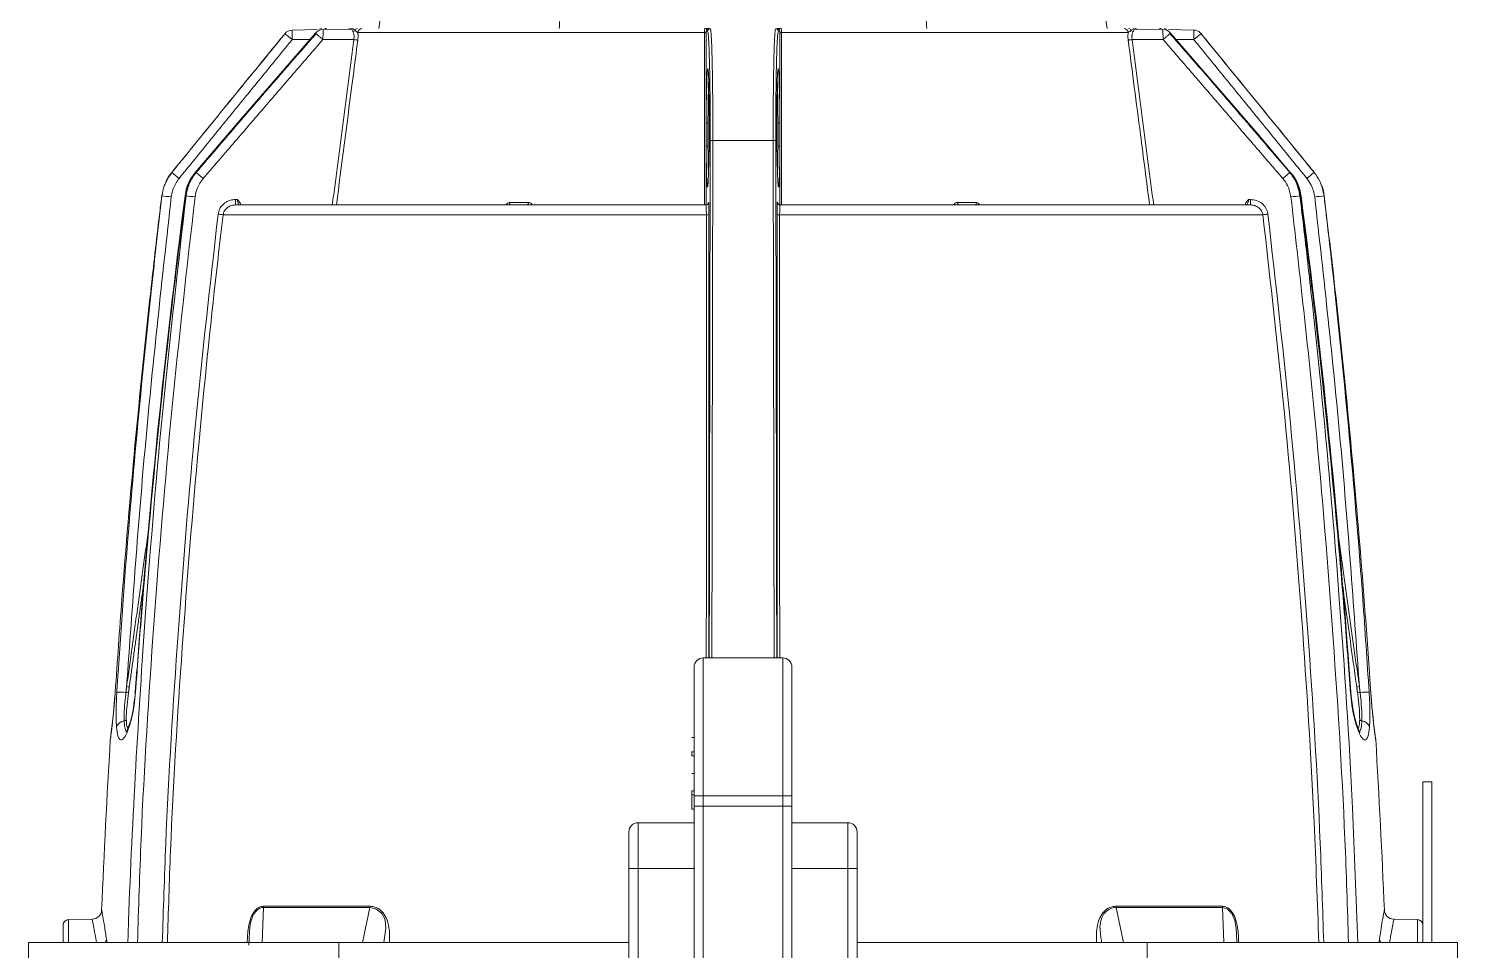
# Model space of a CAD drawing. Extents: x 2 to 136, y 1 to 99.
# Drawn here: x 53.31 to 61.08, y 91.25 to 96.26 of the extents above; entities that cross this region are included whole.
import ezdxf

# ---------------------------------------------------------------- set-up
doc = ezdxf.new("R2010")
doc.units = 0
doc.header["$MEASUREMENT"] = 0
doc.linetypes.add('SLD-Solid', pattern=[0])
doc.layers.add('OBJECT', color=7, linetype='CONTINUOUS')

msp = doc.modelspace()

# ---------------------------------------------------------------- linework, layer by layer
at = {"layer": 'OBJECT', "linetype": 'SLD-Solid', "lineweight": 15}
for p, q in [((59.1022, 96.776), (59.178, 96.2631)), ((54.703, 96.2353), (54.7032, 96.2352)), ((54.7428, 96.203), (54.8393, 96.2031)), ((54.8815, 96.2574), (54.743, 96.255)), ((54.8816, 96.2574), (54.8815, 96.2574)), ((54.9097, 96.2031), (55.0783, 96.2032)), ((55.0632, 96.2606), (54.911, 96.2579)), ((56.9862, 96.2412), (55.1003, 96.2412)), ((57.0034, 96.2482), (56.9956, 96.2482)), ((57.3972, 96.2482), (57.3893, 96.2482)), ((59.2924, 96.2412), (57.4065, 96.2412)), ((59.4817, 96.2579), (59.3301, 96.2606)), ((59.6497, 96.255), (59.5112, 96.2574)), ((59.6499, 96.203), (59.5534, 96.2031)), ((59.6497, 96.255), (59.6497, 96.255)), ((57.3606, 95.6545), (57.0321, 95.6545)), ((54.0874, 95.4802), (54.088, 95.4802)), ((54.2184, 95.4802), (54.2209, 95.4802)), ((54.2209, 95.4802), (54.2588, 95.4479)), ((60.1339, 95.4479), (60.1718, 95.4802)), ((60.1718, 95.4802), (60.1743, 95.4802)), ((60.1784, 95.4756), (60.1745, 95.4803)), ((60.3047, 95.4802), (60.3053, 95.4802)), ((54.0332, 95.3524), (54.034, 95.3524)), ((54.1625, 95.3524), (54.1655, 95.3524)), ((60.2272, 95.3524), (60.2302, 95.3524)), ((60.3587, 95.3524), (60.3595, 95.3524)), ((54.4347, 95.3032), (56.9942, 95.3032)), ((54.4352, 95.3328), (54.4443, 95.3328)), ((55.7864, 95.3032), (56.0217, 95.3032)), ((55.9283, 95.3164), (56.0288, 95.3164)), ((57.0086, 95.3181), (57.0092, 95.3181)), ((57.3835, 95.3181), (57.3841, 95.3181)), ((57.3985, 95.3032), (59.958, 95.3032)), ((58.3639, 95.3164), (58.4644, 95.3164)), ((58.371, 95.3032), (58.6064, 95.3032)), ((59.9484, 95.3328), (59.9575, 95.3328)), ((56.997, 95.2502), (54.3673, 95.2502)), ((60.0254, 95.2502), (57.3958, 95.2502)), ((56.9304, 92.0877), (56.9304, 92.7877)), ((56.9804, 92.8377), (57.4124, 92.8377)), ((56.9804, 92.8377), (56.9804, 92.0877)), ((57.4124, 92.0877), (57.4124, 92.8377)), ((57.4624, 92.7877), (57.4624, 92.0877)), ((60.5042, 92.6513), (60.4949, 92.7739)), ((56.9304, 92.4997), (56.9304, 92.4146)), ((57.4624, 92.4997), (57.4624, 92.0877)), ((56.9184, 92.404), (56.9304, 92.404)), ((56.9184, 92.3266), (56.9304, 92.3266)), ((56.9184, 92.3266), (56.9184, 92.3043)), ((56.9184, 92.3043), (56.9304, 92.3043)), ((56.9184, 92.2091), (56.9304, 92.2091)), ((60.9444, 92.1632), (60.8964, 92.1632)), ((60.8964, 92.1632), (60.8964, 91.2882)), ((60.9444, 92.1632), (60.9444, 91.2882)), ((56.9184, 92.1146), (56.9304, 92.1146)), ((56.9184, 92.1146), (56.9184, 92.0926)), ((56.9184, 92.0926), (56.9304, 92.0926)), ((56.9304, 92.031), (56.9304, 92.0877)), ((56.9304, 92.0877), (56.9804, 92.0877)), ((56.9804, 92.0877), (57.4124, 92.0877)), ((56.9804, 92.0877), (56.9804, 92.031)), ((57.4124, 92.0877), (57.4624, 92.0877)), ((57.4124, 92.031), (57.4124, 92.0877)), ((57.4624, 92.0877), (57.4624, 92.031)), ((57.4624, 92.0877), (57.4624, 91.9407)), ((56.9184, 92.015), (56.9304, 92.015)), ((56.9304, 89.9259), (56.9304, 92.031)), ((56.9304, 92.031), (56.9804, 92.031)), ((56.9304, 92.015), (56.9304, 91.9407)), ((56.9804, 92.031), (57.4124, 92.031)), ((56.9804, 92.031), (56.9804, 89.8544)), ((57.4124, 89.8544), (57.4124, 92.031)), ((57.4124, 92.031), (57.4624, 92.031)), ((57.4624, 92.031), (57.4624, 89.9259)), ((56.6254, 91.9407), (56.9304, 91.9407)), ((56.6254, 91.9407), (56.6254, 91.6907)), ((57.4624, 91.9407), (57.7674, 91.9407)), ((57.7674, 91.6907), (57.7674, 91.9407)), ((56.5754, 91.6907), (56.5754, 91.8907)), ((57.8174, 91.8907), (57.8174, 91.6907)), ((56.5754, 89.8074), (56.5754, 91.6907)), ((56.6254, 91.6907), (56.5754, 91.6907)), ((56.6254, 91.6907), (56.9304, 91.6907)), ((56.6254, 91.6907), (56.6254, 89.8544)), ((57.4624, 91.6907), (57.7674, 91.6907)), ((57.7674, 89.8544), (57.7674, 91.6907)), ((57.8174, 91.6907), (57.7674, 91.6907)), ((57.8174, 91.6907), (57.8174, 89.8074)), ((56.5754, 91.5157), (56.5754, 91.6717)), ((57.8174, 91.6717), (57.8174, 91.5157)), ((54.5792, 91.2882), (54.5869, 91.4797)), ((55.1257, 91.2882), (55.1661, 91.4797)), ((56.5754, 91.3717), (56.5754, 91.5157)), ((57.8174, 91.5157), (57.8174, 91.3717)), ((59.267, 91.2882), (59.2266, 91.4797)), ((59.8136, 91.2882), (59.8058, 91.4797)), ((53.4964, 91.2882), (53.4964, 91.3837)), ((53.6548, 91.4159), (53.5258, 91.4137)), ((53.5258, 91.4137), (53.5258, 91.2882)), ((56.5754, 91.2456), (56.5754, 91.3717)), ((57.8174, 91.3717), (57.8174, 91.2456)), ((60.8669, 91.4137), (60.7379, 91.4159)), ((60.8669, 91.2882), (60.8669, 91.4137)), ((54.5094, 91.3209), (54.508, 91.2882)), ((59.8847, 91.2882), (59.8844, 91.2963)), ((53.3084, 90.0382), (53.3084, 91.2882)), ((54.9964, 91.2882), (53.3084, 91.2882)), ((56.5754, 91.2882), (54.9964, 91.2882)), ((54.9964, 90.0382), (54.9964, 91.2882)), ((59.3964, 91.2882), (57.8174, 91.2882)), ((61.0844, 91.2882), (59.3964, 91.2882)), ((59.3964, 90.0382), (59.3964, 91.2882)), ((61.0844, 90.0382), (61.0844, 91.2882))]:
    msp.add_line(p, q, dxfattribs=at)
at = {"layer": 'OBJECT', "linetype": 'SLD-Solid', "lineweight": 15, "flags": 128}
for points in [[(55.2151, 96.263), (55.2789, 96.7041), (55.2897, 96.7762)], [(54.8684, 96.2367), (54.4541, 95.7586), (54.2176, 95.4809)], [(54.8683, 96.2368), (54.8684, 96.2367), (54.87, 96.2352)], [(55.0561, 96.2625), (55.0531, 96.2616), (55.0506, 96.2604)], [(55.06, 96.2622), (55.0581, 96.2615), (55.0557, 96.2604)], [(59.5227, 96.2352), (59.5243, 96.2367), (59.5244, 96.2368)], [(60.1748, 95.4806), (59.9939, 95.6939), (59.5243, 96.2367)], [(56.9996, 95.9795), (56.9988, 95.9568), (56.9981, 95.9305)], [(57.3931, 95.9802), (57.3928, 95.9891), (57.3926, 95.9925)], [(56.9958, 95.6207), (56.996, 95.6214), (56.9966, 95.6219), (56.9976, 95.6225), (56.9988, 95.623), (57.0003, 95.6234), (57.002, 95.6236), (57.0039, 95.6238), (57.0058, 95.6239)], [(57.3969, 95.6207), (57.3967, 95.6214), (57.3961, 95.6219), (57.3952, 95.6225), (57.3939, 95.623), (57.3924, 95.6234), (57.3907, 95.6236), (57.3889, 95.6238), (57.3869, 95.6239)], [(54.2173, 95.4811), (54.2173, 95.4811), (54.2184, 95.4802)], [(60.1743, 95.4802), (60.1754, 95.4811), (60.1754, 95.4811)], [(54.1602, 95.3529), (54.1603, 95.3529), (54.1625, 95.3524)], [(60.2302, 95.3524), (60.2324, 95.3529), (60.2325, 95.3529)], [(55.9206, 95.3032), (55.922, 95.3034), (55.9233, 95.3042), (55.9246, 95.3053), (55.9257, 95.3069), (55.9267, 95.3089), (55.9275, 95.3112), (55.928, 95.3137), (55.9283, 95.3164)], [(56.0217, 95.3032), (56.023, 95.3034), (56.0242, 95.3042), (56.0254, 95.3053), (56.0265, 95.3069), (56.0274, 95.3089), (56.0281, 95.3112), (56.0286, 95.3137), (56.0288, 95.3164)], [(58.371, 95.3032), (58.3697, 95.3034), (58.3685, 95.3042), (58.3673, 95.3053), (58.3663, 95.3069), (58.3654, 95.3089), (58.3647, 95.3112), (58.3642, 95.3137), (58.3639, 95.3164)], [(58.4721, 95.3032), (58.4707, 95.3034), (58.4694, 95.3042), (58.4681, 95.3053), (58.467, 95.3069), (58.466, 95.3089), (58.4652, 95.3112), (58.4647, 95.3137), (58.4644, 95.3164)], [(53.8978, 92.7739), (53.8923, 92.7006), (53.8886, 92.6512)], [(53.8978, 92.7739), (53.898, 92.7738), (53.8997, 92.7735)], [(60.4931, 92.7735), (60.4948, 92.7738), (60.4949, 92.7739)], [(53.7784, 92.6337), (53.775, 92.5889), (53.7702, 92.5364), (53.7652, 92.4892), (53.7605, 92.4497), (53.7567, 92.4198), (53.7542, 92.4009), (53.7533, 92.3944), (53.7533, 92.3942), (53.7533, 92.3943)], [(53.8886, 92.6512), (53.8888, 92.6511), (53.8904, 92.6507)], [(60.5023, 92.6507), (60.5039, 92.6511), (60.5041, 92.6512)], [(60.5131, 92.5763), (60.5075, 92.615), (60.5044, 92.6513)], [(60.5551, 92.4312), (60.5555, 92.4309), (60.5517, 92.4368), (60.5446, 92.452), (60.5349, 92.479), (60.5246, 92.5164), (60.515, 92.5631), (60.5131, 92.5763)], [(55.2418, 91.2882), (55.2535, 91.3661), (55.2489, 91.4083), (55.2463, 91.4168), (55.2305, 91.4461), (55.2264, 91.451), (55.1984, 91.4721), (55.1662, 91.4797), (55.1661, 91.4797), (55.1661, 91.4797)], [(59.884, 91.2963), (59.8802, 91.3661), (59.8727, 91.4083), (59.8701, 91.4168), (59.8566, 91.4461), (59.8532, 91.451), (59.8309, 91.4721), (59.8058, 91.4797), (59.8058, 91.4797), (59.8058, 91.4797)]]:
    msp.add_lwpolyline(points, dxfattribs=at)
at = {"layer": 'OBJECT', "linetype": 'SLD-Solid', "lineweight": 15}
for centre, radius, start, end in [((54.7439, 96.2024), 0.0525, 90.81865, 142.65509), ((50.7209, 91.2912), 6.3484, 50.68889, 51.14878), ((54.9106, 96.2044), 0.0532, 89.57376, 142.54322), ((54.9038, 96.2382), 0.025, 90.01906, 123.08496), ((54.929, 96.2387), 0.0245, 90.0492, 128.10605), ((55.0663, 96.2798), 0.0333, 280.79884, 304.09973), ((55.0998, 96.2479), 0.0154, 97.1656, 163.71255), ((55.1238, 96.2397), 0.0235, 92.62552, 176.2402), ((57.0459, 96.2462), 0.0599, 163.54382, 184.7803), ((57.0184, 96.2482), 0.015, 90.00935, 179.86582), ((57.3743, 96.2482), 0.015, 0.13418, 89.99065), ((57.3468, 96.2462), 0.0599, 355.2197, 16.45618), ((59.2689, 96.2397), 0.0235, 3.7598, 87.37448), ((59.2929, 96.2479), 0.0154, 16.28745, 82.8344), ((59.3264, 96.2798), 0.0333, 235.90027, 259.20116), ((59.3313, 96.2412), 0.0219, 60.58148, 89.88339), ((59.3258, 96.2386), 0.0246, 62.8211, 73.67405), ((59.4637, 96.2387), 0.0245, 51.89395, 89.9508), ((59.4843, 96.2091), 0.0484, 34.55197, 93.04711), ((59.4889, 96.2382), 0.025, 56.04609, 89.99862), ((59.6531, 96.213), 0.0415, 41.73082, 94.77054), ((63.6718, 91.2912), 6.3484, 128.85122, 129.31111), ((59.6695, 96.2189), 0.0261, 34.50357, 56.05835), ((49.9593, 95.7378), 7.4377, 0.08097, 1.86772), ((65.4741, 95.7249), 8.4785, 178.6107, 179.84174), ((57.0034, 95.7822), 0.0348, 257.11455, 273.69206), ((57.3893, 95.7822), 0.0348, 266.30794, 282.88545), ((57.0286, 95.5116), 0.143, 88.57077, 94.28023), ((57.3641, 95.5116), 0.143, 85.71977, 91.42923), ((62.7697, 95.64), 5.7739, 180.19157, 181.77696), ((50.3182, 90.7842), 6.0219, 50.75757, 51.24324), ((54.3674, 95.3392), 0.2064, 136.59693, 176.23453), ((60.0306, 95.338), 0.202, 4.21181, 42.94974), ((64.0745, 90.7842), 6.0219, 128.75676, 129.24243), ((98.3431, 89.5683), 44.5598, 172.54101, 175.87478), ((53.9517, 94.3119), 1.0437, 82.66542, 85.47753), ((53.9819, 93.4891), 1.8723, 82.87096, 84.37335), ((60.4108, 93.4891), 1.8723, 95.62665, 97.12904), ((17.3386, 89.6901), 43.2667, 4.08716, 7.52066), ((60.441, 94.3119), 1.0437, 94.52247, 97.33458), ((54.0134, 95.3254), 0.4219, 356.97685, 0.99426), ((56.9942, 95.3182), 0.015, 270.00935, 359.86469), ((57.3985, 95.3182), 0.015, 180.13531, 269.99065), ((60.3793, 95.3254), 0.4219, 179.00574, 183.02315), ((54.4787, 96.3784), 1.1338, 262.9623, 264.36121), ((57.0001, 95.2828), 0.0328, 264.50433, 289.37961), ((57.3926, 95.2828), 0.0328, 250.62039, 275.49567), ((59.914, 96.3784), 1.1338, 275.63879, 277.0377), ((56.9804, 92.7877), 0.05, 90, 180), ((57.4124, 92.7877), 0.05, 0, 90), ((53.7678, 91.7037), 0.9485, 85.75215, 88.73419), ((53.8928, 93.0218), 0.3762, 261.63196, 263.7724), ((53.8893, 92.9995), 0.3214, 261.53708, 264.13802), ((53.3667, 92.678), 0.5226, 349.96076, 357.06129), ((60.5034, 92.9995), 0.3214, 275.86198, 278.46292), ((60.4999, 93.0218), 0.3762, 276.2276, 278.36804), ((60.6249, 91.7037), 0.9485, 91.26581, 94.24785), ((64.591, 92.9295), 3.9876, 184.25341, 187.72413), ((53.4785, 92.616), 0.4038, 332.80365, 355.86435), ((53.8336, 92.4461), 0.0486, 95.95523, 163.23554), ((53.8275, 92.5081), 0.0137, 274.35583, 338.48217), ((60.5652, 92.5081), 0.0137, 201.51783, 265.64417), ((60.5592, 92.4461), 0.0486, 16.76446, 84.04477), ((104.3224, 89.3632), 50.66, 176.57061, 177.62256), ((54.0111, 92.3596), 0.2601, 171.91394, 172.50801), ((10.0704, 89.3632), 50.66, 2.37743, 3.42938), ((56.6254, 91.8907), 0.05, 90, 180), ((57.7674, 91.8907), 0.05, 0, 90), ((53.6557, 91.4666), 0.05, 268.67941, 357.94507), ((54.512, 91.4892), 0.0756, 352.74892, 358.11725), ((55.0699, 91.4892), 0.0967, 354.33368, 358.52114), ((59.3228, 91.4892), 0.0967, 181.48163, 185.6706), ((59.8807, 91.4892), 0.0755, 181.88353, 187.25513), ((60.7382, 91.4675), 0.0514, 183.09537, 269.46885), ((53.5264, 91.3837), 0.03, 91, 180), ((60.8664, 91.3837), 0.03, 0, 89), ((53.6932, 91.3117), 0.0394, 323.39778, 351.33263), ((60.6995, 91.3117), 0.0394, 188.66737, 216.60222)]:
    msp.add_arc(centre, radius, start, end, dxfattribs=at)
for centre, major_axis, ratio, start_param, end_param in [((57.004, 95.7232), (0.0008, 0.3225), 0.026186, 0.011237, 1.49296), ((57.004, 95.7232), (0.0008, 0.3225), 0.026186, 3.129797, 6.294422), ((57.3887, 95.7232), (-0.0008, 0.3225), 0.026186, 6.273879, 9.429965), ((57.3887, 95.7232), (-0.0008, 0.3225), 0.026186, 4.790225, 6.273879), ((57.014, 95.7232), (0.0008, 0.3125), 0.027024, 0.613695, 1.094918), ((57.3787, 95.7232), (-0.0008, 0.3125), 0.027024, 5.196473, 5.669491), ((57.014, 95.7232), (0.0008, 0.3125), 0.027024, 1.094918, 1.492965), ((57.3787, 95.7232), (-0.0008, 0.3125), 0.027024, 4.790221, 5.196473), ((57.004, 95.7232), (0.0008, 0.3225), 0.026186, 1.894169, 3.129797), ((57.014, 95.7232), (0.0008, 0.3125), 0.027024, 1.894173, 2.305018), ((57.3787, 95.7232), (-0.0008, 0.3125), 0.027024, 3.992055, 4.389012), ((57.3887, 95.7232), (-0.0008, 0.3225), 0.026186, 3.14678, 4.389016), ((57.014, 95.7232), (0.0008, 0.3125), 0.027024, 2.305018, 2.51946), ((57.3787, 95.7232), (-0.0008, 0.3125), 0.027024, 3.752107, 3.992055)]:
    msp.add_ellipse(centre, major_axis=major_axis, ratio=ratio, start_param=start_param, end_param=end_param, dxfattribs=at)
for points in [[(56.2309, 96.7535), (56.1959, 96.2632)], [(58.1618, 96.7535), (58.1969, 96.2632)], [(54.7428, 96.203), (54.1277, 95.448)], [(54.9097, 96.2031), (54.2588, 95.4479)], [(54.9096, 96.2032), (54.9097, 96.2031)], [(54.9614, 95.3032), (55.0783, 96.2032)], [(55.0783, 96.2032), (55.0783, 96.2032)], [(56.9869, 95.3032), (56.9862, 96.2412)], [(56.9953, 96.2382), (56.9957, 95.7483)], [(57.397, 95.7483), (57.3974, 96.2382)], [(59.3144, 96.2032), (59.4313, 95.3032)], [(59.4831, 96.2031), (59.3144, 96.2032)], [(60.1339, 95.4479), (59.483, 96.2031)], [(60.265, 95.448), (59.6499, 96.203)], [(57.0127, 92.8377), (57.0179, 95.6542)], [(57.3748, 95.6542), (57.38, 92.8377)], [(56.9958, 95.6207), (56.996, 95.3032)], [(57.3967, 95.3034), (57.3969, 95.6207)], [(60.3097, 95.4724), (60.3053, 95.4802)], [(54.037, 95.3651), (54.0332, 95.3524)], [(53.842, 92.6816), (53.9625, 93.5472)], [(60.4333, 93.5248), (60.5507, 92.6816)], [(53.9376, 93.2627), (53.8564, 92.6798)], [(53.7799, 92.6519), (53.7786, 92.6332)], [(53.838, 92.6496), (53.842, 92.6816)], [(53.8564, 92.6798), (53.852, 92.6478)], [(60.5407, 92.6478), (60.5363, 92.6798)], [(60.5507, 92.6816), (60.5547, 92.6496)], [(60.6141, 92.6332), (60.6128, 92.6519)], [(53.7322, 91.3057), (53.735, 91.2882)], [(60.6578, 91.2882), (60.6605, 91.3057)]]:
    msp.add_open_spline(points, degree=1, dxfattribs=at)
for points, knots in [([(54.7032, 96.2352), (54.681, 96.2081), (54.5703, 96.0725), (54.365, 95.8209), (54.182, 95.5963), (54.0874, 95.4802)], [0, 0, 0, 0, 0.107776, 0.53888, 1, 1, 1, 1]), ([(54.088, 95.4802), (54.1101, 95.5073), (54.2206, 95.643), (54.4256, 95.8948), (54.6087, 96.1192), (54.7033, 96.2352)], [0, 0, 0, 0, 0.10781, 0.539052, 1, 1, 1, 1]), ([(54.87, 96.2352), (54.847, 96.2089), (54.7316, 96.0773), (54.5138, 95.8261), (54.3206, 95.5999), (54.2184, 95.4802)], [0, 0, 0, 0, 0.105274, 0.52637, 1, 1, 1, 1]), ([(54.2209, 95.4802), (54.2436, 95.5068), (54.3571, 95.64), (54.5735, 95.8925), (54.7692, 96.1166), (54.8728, 96.2353)], [0, 0, 0, 0, 0.105256, 0.526282, 1, 1, 1, 1]), ([(54.7033, 96.2352), (54.7033, 96.2352), (54.7033, 96.2353), (54.7034, 96.2353), (54.7034, 96.2354), (54.7035, 96.2354), (54.7035, 96.2355), (54.7035, 96.2355), (54.7035, 96.2355), (54.7035, 96.2355), (54.7034, 96.2354), (54.7033, 96.2353), (54.7032, 96.2352), (54.7032, 96.2352)], [0, 0, 0, 0, 0.057277, 0.181943, 0.187715, 0.289711, 0.363796, 0.437837, 0.522122, 0.605947, 0.707201, 0.863083, 1, 1, 1, 1]), ([(54.7431, 96.2544), (54.7431, 96.2545), (54.7431, 96.2546), (54.7431, 96.2505), (54.743, 96.2428), (54.743, 96.23), (54.7429, 96.2154), (54.7428, 96.2059), (54.7428, 96.203)], [0, 0, 0, 0, 0.113845, 0.281476, 0.442314, 0.649912, 0.895289, 1, 1, 1, 1]), ([(54.8728, 96.2353), (54.8729, 96.2354), (54.8733, 96.2358), (54.8738, 96.2366), (54.8743, 96.2374), (54.8745, 96.238), (54.8745, 96.2383), (54.8743, 96.2385), (54.8738, 96.2384), (54.873, 96.2379), (54.8716, 96.2369), (54.8706, 96.2358), (54.87, 96.2352)], [0, 0, 0, 0, 0.034085, 0.149321, 0.23486, 0.299651, 0.36961, 0.439602, 0.524615, 0.634617, 0.805774, 1, 1, 1, 1]), ([(54.9096, 96.2032), (54.9055, 96.2068), (54.8973, 96.2139), (54.8864, 96.2235), (54.8775, 96.2312), (54.8744, 96.2339), (54.8728, 96.2353)], [0, 0, 0, 0, 0.250221, 0.500527, 0.750718, 1, 1, 1, 1]), ([(54.911, 96.2575), (54.9111, 96.2576), (54.9112, 96.2582), (54.9114, 96.2554), (54.9114, 96.2497), (54.9111, 96.2403), (54.9107, 96.2271), (54.9101, 96.2136), (54.9097, 96.2051), (54.9096, 96.2032)], [0, 0, 0, 0, 0.044875, 0.20562, 0.371314, 0.521275, 0.706063, 0.931215, 1, 1, 1, 1]), ([(55.1002, 96.2005), (55.098, 96.184), (55.0873, 96.1013), (55.0483, 95.8023), (55.0117, 95.5197), (54.9837, 95.3032)], [0, 0, 0, 0, 0.055253, 0.276266, 1, 1, 1, 1]), ([(55.085, 96.2522), (55.083, 96.2546), (55.0775, 96.2612), (55.0721, 96.2627), (55.0653, 96.2611), (55.0632, 96.2606)], [0, 0, 0, 0, 0.283975, 0.77829, 1, 1, 1, 1]), ([(55.0725, 96.2471), (55.0712, 96.2499), (55.0684, 96.2558), (55.0684, 96.2599), (55.0654, 96.2606), (55.0634, 96.2606), (55.0632, 96.2606)], [0, 0, 0, 0, 0.358804, 0.743871, 0.968495, 1, 1, 1, 1]), ([(55.0783, 96.2032), (55.0788, 96.2069), (55.0802, 96.2165), (55.0791, 96.2315), (55.0756, 96.2418), (55.073, 96.2463), (55.0725, 96.2471)], [0, 0, 0, 0, 0.220232, 0.571312, 0.921722, 1, 1, 1, 1]), ([(55.1002, 96.2005), (55.0996, 96.2006), (55.0979, 96.2007), (55.0936, 96.2012), (55.0866, 96.2021), (55.0811, 96.2028), (55.0783, 96.2032)], [0, 0, 0, 0, 0.133375, 0.389905, 0.694955, 1, 1, 1, 1]), ([(55.1003, 96.2412), (55.0997, 96.2417), (55.0957, 96.2451), (55.09, 96.2489), (55.085, 96.2522)], [0, 0, 0, 0, 0.140153, 1, 1, 1, 1]), ([(55.1003, 96.2412), (55.1004, 96.2409), (55.1014, 96.2332), (55.1021, 96.2196), (55.1007, 96.2058), (55.1002, 96.2005)], [0, 0, 0, 0, 0.027126, 0.624659, 1, 1, 1, 1]), ([(56.9953, 96.2382), (56.9953, 96.2384), (56.9952, 96.2388), (56.9944, 96.2395), (56.9928, 96.2403), (56.9901, 96.2409), (56.9877, 96.2412), (56.9864, 96.2412), (56.9862, 96.2412)], [0, 0, 0, 0, 0.125804, 0.279017, 0.514447, 0.743986, 0.967246, 1, 1, 1, 1]), ([(56.9885, 96.2632), (56.9891, 96.2632), (56.9935, 96.2632), (57.0015, 96.2632), (57.009, 96.2632), (57.0114, 96.2632), (57.0116, 96.2632)], [0, 0, 0, 0, 0.064858, 0.503948, 0.945425, 1, 1, 1, 1]), ([(56.9956, 96.2482), (56.9955, 96.2466), (56.9954, 96.2434), (56.9954, 96.24), (56.9953, 96.2383), (56.9953, 96.2382)], [0, 0, 0, 0, 0.491108, 0.983659, 1, 1, 1, 1]), ([(57.011, 96.2632), (57.0109, 96.2632), (57.0092, 96.2632), (57.0054, 96.2625), (57.0004, 96.2595), (56.9964, 96.2544), (56.9959, 96.2503), (56.9956, 96.2482)], [0, 0, 0, 0, 0.008551, 0.230594, 0.488415, 0.74048, 1, 1, 1, 1]), ([(57.0179, 95.6542), (57.0179, 95.6932), (57.0179, 95.7664), (57.0173, 95.8695), (57.0163, 95.9617), (57.0149, 96.0445), (57.0131, 96.1161), (57.011, 96.1738), (57.0086, 96.2163), (57.0061, 96.2431), (57.0043, 96.2465), (57.0034, 96.2482)], [0, 0, 0, 0, 0.124081, 0.233148, 0.342216, 0.45166, 0.561106, 0.670835, 0.780567, 0.890283, 1, 1, 1, 1]), ([(57.0184, 96.2632), (57.0192, 96.2615), (57.0209, 96.2581), (57.0233, 96.2307), (57.0256, 96.1873), (57.0276, 96.1284), (57.0293, 96.0549), (57.0306, 95.9704), (57.0316, 95.8757), (57.032, 95.7988), (57.0322, 95.7246), (57.0322, 95.6846), (57.0321, 95.6545)], [0, 0, 0, 0, 0.10813, 0.219389, 0.327529, 0.43882, 0.546682, 0.657693, 0.765191, 0.87582, 0.906651, 1, 1, 1, 1]), ([(57.3606, 95.6545), (57.3606, 95.689), (57.3605, 95.7591), (57.361, 95.8601), (57.3619, 95.9557), (57.3632, 96.0415), (57.3648, 96.1167), (57.3668, 96.1778), (57.369, 96.2242), (57.3708, 96.2466), (57.3726, 96.2602), (57.3736, 96.2619), (57.3743, 96.2632)], [0, 0, 0, 0, 0.107204, 0.217517, 0.324717, 0.435019, 0.54234, 0.652756, 0.760378, 0.8711, 0.902397, 1, 1, 1, 1]), ([(57.3893, 96.2482), (57.3883, 96.2459), (57.3863, 96.2417), (57.3837, 96.21), (57.3813, 96.1655), (57.3793, 96.1055), (57.3776, 96.0327), (57.3762, 95.9485), (57.3753, 95.8557), (57.3748, 95.7567), (57.3748, 95.6883), (57.3748, 95.6542)], [0, 0, 0, 0, 0.12882, 0.238011, 0.347201, 0.456082, 0.564962, 0.673719, 0.782476, 0.891238, 1, 1, 1, 1]), ([(57.3972, 96.2482), (57.3969, 96.2503), (57.3963, 96.2544), (57.3923, 96.2595), (57.3873, 96.2625), (57.3835, 96.2632), (57.3818, 96.2632), (57.3817, 96.2632)], [0, 0, 0, 0, 0.25952, 0.511585, 0.769406, 0.991449, 1, 1, 1, 1]), ([(57.3821, 96.2632), (57.3837, 96.2632), (57.388, 96.2632), (57.3961, 96.2632), (57.4021, 96.2632), (57.4042, 96.2632)], [0, 0, 0, 0, 0.286201, 0.744051, 1, 1, 1, 1]), ([(57.3974, 96.2382), (57.3974, 96.2383), (57.3973, 96.24), (57.3973, 96.2434), (57.3972, 96.2466), (57.3972, 96.2482)], [0, 0, 0, 0, 0.016341, 0.508892, 1, 1, 1, 1]), ([(57.4065, 96.2412), (57.4058, 96.2412), (57.4041, 96.2411), (57.4015, 96.2407), (57.3994, 96.2401), (57.3979, 96.2393), (57.3974, 96.2387), (57.3974, 96.2383), (57.3974, 96.2382)], [0, 0, 0, 0, 0.123143, 0.346274, 0.575888, 0.721628, 0.963156, 1, 1, 1, 1]), ([(57.4065, 96.2412), (57.4065, 96.2365), (57.4064, 96.2054), (57.4064, 96.0684), (57.4062, 95.7604), (57.406, 95.4789), (57.4058, 95.3032)], [0, 0, 0, 0, 0.01498, 0.099623, 0.438193, 1, 1, 1, 1]), ([(59.2925, 96.2005), (59.2925, 96.2005), (59.2914, 96.2097), (59.2905, 96.2242), (59.2919, 96.2368), (59.2924, 96.2412)], [0, 0, 0, 0, 0.001898, 0.648983, 1, 1, 1, 1]), ([(59.3077, 96.2522), (59.3055, 96.2508), (59.2997, 96.2471), (59.2952, 96.2435), (59.2924, 96.2412)], [0, 0, 0, 0, 0.387798, 1, 1, 1, 1]), ([(59.3144, 96.2032), (59.3122, 96.2029), (59.3076, 96.2023), (59.3013, 96.2015), (59.296, 96.2009), (59.2937, 96.2006), (59.2925, 96.2005)], [0, 0, 0, 0, 0.249999, 0.499997, 0.749995, 1, 1, 1, 1]), ([(59.409, 95.3032), (59.3925, 95.4312), (59.3538, 95.7303), (59.3148, 96.0294), (59.2925, 96.2005)], [0, 0, 0, 0, 0.427857, 1, 1, 1, 1]), ([(59.3397, 96.2573), (59.3325, 96.2597), (59.3212, 96.2635), (59.314, 96.2599), (59.3094, 96.2542), (59.3077, 96.2522)], [0, 0, 0, 0, 0.537651, 0.838042, 1, 1, 1, 1]), ([(59.3202, 96.2471), (59.3189, 96.2446), (59.3157, 96.2386), (59.3137, 96.2295), (59.3128, 96.2183), (59.3132, 96.2107), (59.3142, 96.2043), (59.3144, 96.2032)], [0, 0, 0, 0, 0.22822, 0.550171, 0.619259, 0.934176, 1, 1, 1, 1]), ([(59.3301, 96.2604), (59.3288, 96.2605), (59.3274, 96.2605), (59.325, 96.2599), (59.3242, 96.2577), (59.323, 96.2521), (59.3208, 96.2481), (59.3202, 96.2471)], [0, 0, 0, 0, 0.153207, 0.163887, 0.506359, 0.877374, 1, 1, 1, 1]), ([(59.4832, 96.2031), (59.4828, 96.2105), (59.4822, 96.2231), (59.4816, 96.238), (59.4814, 96.2483), (59.4813, 96.2548), (59.4815, 96.2578), (59.4816, 96.2576), (59.4817, 96.2575)], [0, 0, 0, 0, 0.253844, 0.437026, 0.601618, 0.773758, 0.925762, 1, 1, 1, 1]), ([(59.5198, 96.2354), (59.5182, 96.234), (59.5151, 96.2313), (59.5062, 96.2235), (59.4953, 96.2139), (59.4871, 96.2067), (59.483, 96.2031)], [0, 0, 0, 0, 0.250004, 0.5, 0.749998, 1, 1, 1, 1]), ([(59.5227, 96.2352), (59.5224, 96.2356), (59.5215, 96.2365), (59.5204, 96.2375), (59.5193, 96.2382), (59.5187, 96.2385), (59.5183, 96.2385), (59.5181, 96.2383), (59.5182, 96.2379), (59.5185, 96.2373), (59.519, 96.2364), (59.5195, 96.2358), (59.5198, 96.2354)], [0, 0, 0, 0, 0.111782, 0.308305, 0.405357, 0.512721, 0.582933, 0.649625, 0.723378, 0.796408, 0.884276, 1, 1, 1, 1]), ([(59.5198, 96.2354), (59.5429, 96.2091), (59.6583, 96.0775), (59.8762, 95.8263), (60.0695, 95.6), (60.1718, 95.4802)], [0, 0, 0, 0, 0.105236, 0.526182, 1, 1, 1, 1]), ([(60.1743, 95.4802), (60.1516, 95.5068), (60.0381, 95.64), (59.8218, 95.8925), (59.6262, 96.1166), (59.5227, 96.2352)], [0, 0, 0, 0, 0.105273, 0.526369, 1, 1, 1, 1]), ([(59.6499, 96.203), (59.6499, 96.21), (59.6498, 96.2229), (59.6497, 96.2383), (59.6497, 96.2486), (59.6496, 96.2543), (59.6497, 96.2546), (59.6497, 96.2547)], [0, 0, 0, 0, 0.253723, 0.472255, 0.660516, 0.862097, 1, 1, 1, 1]), ([(59.6895, 96.2352), (59.6895, 96.2352), (59.6895, 96.2353), (59.6894, 96.2354), (59.6893, 96.2355), (59.6892, 96.2355), (59.6892, 96.2355), (59.6892, 96.2355), (59.6892, 96.2355), (59.6893, 96.2354), (59.6893, 96.2353), (59.6894, 96.2352), (59.6895, 96.2352)], [0, 0, 0, 0, 0.102411, 0.238604, 0.342539, 0.423012, 0.496268, 0.573227, 0.662891, 0.751832, 0.862413, 1, 1, 1, 1]), ([(60.3053, 95.4802), (60.2832, 95.5073), (60.1727, 95.643), (59.9675, 95.8947), (59.7843, 96.1192), (59.6895, 96.2352)], [0, 0, 0, 0, 0.107776, 0.53888, 1, 1, 1, 1]), ([(59.6895, 96.2352), (59.7116, 96.2081), (59.8222, 96.0725), (60.0274, 95.8208), (60.2102, 95.5962), (60.3047, 95.4802)], [0, 0, 0, 0, 0.107811, 0.539052, 1, 1, 1, 1]), ([(56.9958, 95.6207), (56.9956, 95.6337), (56.9949, 95.6757), (56.9954, 95.7187), (56.9957, 95.7483)], [0, 0, 0, 0, 0.309239, 1, 1, 1, 1]), ([(57.0057, 95.7475), (57.0051, 95.7185), (57.0041, 95.6764), (57.0054, 95.6363), (57.0058, 95.6239)], [0, 0, 0, 0, 0.689497, 1, 1, 1, 1]), ([(57.3869, 95.6239), (57.3873, 95.6363), (57.3886, 95.6764), (57.3877, 95.7185), (57.387, 95.7475)], [0, 0, 0, 0, 0.310503, 1, 1, 1, 1]), ([(57.397, 95.7483), (57.3973, 95.7187), (57.3978, 95.6757), (57.3971, 95.6337), (57.3969, 95.6207)], [0, 0, 0, 0, 0.690761, 1, 1, 1, 1]), ([(57.0321, 95.6545), (57.0321, 95.6445), (57.032, 95.5946), (57.0316, 95.3846), (57.0301, 94.5449), (57.0285, 93.656), (57.0271, 92.9269), (57.0269, 92.8377)], [0, 0, 0, 0, 0.010646, 0.053232, 0.223577, 0.904953, 1, 1, 1, 1]), ([(57.3658, 92.8377), (57.3651, 93.2121), (57.3633, 94.1511), (57.3616, 95.09), (57.3606, 95.6545)], [0, 0, 0, 0, 0.398777, 1, 1, 1, 1]), ([(54.034, 95.3524), (54.0373, 95.3712), (54.0456, 95.4176), (54.0722, 95.4568), (54.088, 95.4802)], [0, 0, 0, 0, 0.40422, 1, 1, 1, 1]), ([(54.0874, 95.4802), (54.0755, 95.4652), (54.0601, 95.446), (54.0539, 95.4225), (54.0525, 95.4172)], [0, 0, 0, 0, 0.77501, 1, 1, 1, 1]), ([(54.1277, 95.448), (54.1152, 95.4296), (54.0941, 95.3986), (54.0876, 95.3619), (54.0849, 95.3471)], [0, 0, 0, 0, 0.595856, 1, 1, 1, 1]), ([(54.2184, 95.4802), (54.2067, 95.4644), (54.1785, 95.4263), (54.1684, 95.3797), (54.1625, 95.3524)], [0, 0, 0, 0, 0.414329, 1, 1, 1, 1]), ([(54.1655, 95.3524), (54.1693, 95.372), (54.1777, 95.4152), (54.2019, 95.4568), (54.2189, 95.4778), (54.2209, 95.4802)], [0, 0, 0, 0, 0.423748, 0.934146, 1, 1, 1, 1]), ([(54.2588, 95.4479), (54.2462, 95.4302), (54.2242, 95.3995), (54.2172, 95.3626), (54.2143, 95.3469)], [0, 0, 0, 0, 0.576762, 1, 1, 1, 1]), ([(60.1784, 95.3469), (60.1739, 95.3682), (60.166, 95.4051), (60.1434, 95.4352), (60.1339, 95.4479)], [0, 0, 0, 0, 0.576403, 1, 1, 1, 1]), ([(60.1718, 95.4802), (60.1837, 95.464), (60.2118, 95.4259), (60.2216, 95.3793), (60.2272, 95.3524)], [0, 0, 0, 0, 0.422662, 1, 1, 1, 1]), ([(60.2302, 95.3524), (60.2265, 95.3718), (60.2177, 95.4184), (60.1903, 95.4574), (60.1743, 95.4802)], [0, 0, 0, 0, 0.415675, 1, 1, 1, 1]), ([(60.3078, 95.3471), (60.3032, 95.369), (60.2956, 95.4056), (60.2738, 95.4358), (60.265, 95.448)], [0, 0, 0, 0, 0.595825, 1, 1, 1, 1]), ([(60.3047, 95.4802), (60.3158, 95.4647), (60.3434, 95.4265), (60.353, 95.3801), (60.3587, 95.3524)], [0, 0, 0, 0, 0.40408, 1, 1, 1, 1]), ([(60.3595, 95.3524), (60.3571, 95.3714), (60.3539, 95.396), (60.3412, 95.4168), (60.3384, 95.4216)], [0, 0, 0, 0, 0.772397, 1, 1, 1, 1]), ([(54.0332, 95.3524), (54.029, 95.3177), (54.0081, 95.1439), (53.9563, 94.6919), (53.8853, 93.9955), (53.8229, 93.2689), (53.7917, 92.8207), (53.7799, 92.6519)], [0, 0, 0, 0, 0.038703, 0.193516, 0.503195, 0.812873, 1, 1, 1, 1]), ([(53.7887, 92.6519), (53.791, 92.6869), (53.8022, 92.8615), (53.834, 93.3154), (53.8918, 94.013), (53.9634, 94.7385), (54.0147, 95.1845), (54.034, 95.3524)], [0, 0, 0, 0, 0.038714, 0.19357, 0.503334, 0.813098, 1, 1, 1, 1]), ([(54.0849, 95.3471), (54.0356, 94.9038), (53.9368, 94.0169), (53.8736, 93.1268), (53.842, 92.6816)], [0, 0, 0, 0, 0.499822, 1, 1, 1, 1]), ([(53.8485, 91.2882), (53.8498, 91.3278), (53.8603, 91.6473), (53.8896, 92.2463), (53.9496, 93.1843), (54.0364, 94.2204), (54.1225, 94.9751), (54.1655, 95.3524)], [0, 0, 0, 0, 0.029168, 0.235187, 0.441207, 0.720603, 1, 1, 1, 1]), ([(54.1625, 95.3524), (54.158, 95.3177), (54.1356, 95.1441), (54.0802, 94.6925), (54.0042, 93.9966), (53.941, 93.3103), (53.9096, 92.9023), (53.8997, 92.7735)], [0, 0, 0, 0, 0.040495, 0.202477, 0.526502, 0.850527, 1, 1, 1, 1]), ([(54.2143, 95.3469), (54.1702, 94.96), (54.082, 94.1862), (53.987, 93.0209), (53.9253, 92.0547), (53.907, 91.4764), (53.901, 91.2882)], [0, 0, 0, 0, 0.286869, 0.573738, 0.861289, 1, 1, 1, 1]), ([(60.4917, 91.2882), (60.4858, 91.4755), (60.4675, 92.0519), (60.406, 93.0172), (60.311, 94.1835), (60.2226, 94.9591), (60.1784, 95.3469)], [0, 0, 0, 0, 0.13803, 0.4249, 0.71245, 1, 1, 1, 1]), ([(60.2272, 95.3524), (60.2314, 95.3176), (60.2523, 95.1439), (60.3039, 94.6918), (60.3745, 93.9953), (60.4519, 93.0586), (60.5112, 92.1562), (60.533, 91.5324), (60.5415, 91.2882)], [0, 0, 0, 0, 0.025748, 0.128742, 0.334766, 0.540791, 0.820194, 1, 1, 1, 1]), ([(60.4931, 92.7735), (60.4904, 92.8084), (60.4773, 92.9829), (60.4404, 93.4364), (60.3746, 94.1333), (60.2981, 94.8183), (60.2465, 95.2243), (60.2302, 95.3524)], [0, 0, 0, 0, 0.040495, 0.202477, 0.526502, 0.850526, 1, 1, 1, 1]), ([(60.5507, 92.6816), (60.5191, 93.1265), (60.4559, 94.0166), (60.3572, 94.9035), (60.3078, 95.3471)], [0, 0, 0, 0, 0.499822, 1, 1, 1, 1]), ([(60.3587, 95.3524), (60.3628, 95.3176), (60.3832, 95.1439), (60.4337, 94.6917), (60.5026, 93.995), (60.5629, 93.2685), (60.5927, 92.8205), (60.604, 92.6519)], [0, 0, 0, 0, 0.038714, 0.19357, 0.503334, 0.813098, 1, 1, 1, 1]), ([(60.6128, 92.6519), (60.6104, 92.6869), (60.5987, 92.8614), (60.5656, 93.3152), (60.5058, 94.0127), (60.432, 94.7382), (60.3793, 95.1844), (60.3595, 95.3524)], [0, 0, 0, 0, 0.038703, 0.193516, 0.503195, 0.812873, 1, 1, 1, 1]), ([(54.3398, 95.2532), (54.3419, 95.2627), (54.3462, 95.2818), (54.3643, 95.3058), (54.3892, 95.3236), (54.4142, 95.3318), (54.43, 95.3325), (54.4352, 95.3328)], [0, 0, 0, 0, 0.21438, 0.428502, 0.649664, 0.885239, 1, 1, 1, 1]), ([(54.4347, 95.3032), (54.431, 95.303), (54.4199, 95.3026), (54.4023, 95.2972), (54.3847, 95.2854), (54.3719, 95.2694), (54.3688, 95.2565), (54.3673, 95.2502)], [0, 0, 0, 0, 0.118805, 0.36056, 0.582979, 0.793287, 1, 1, 1, 1]), ([(54.4443, 95.3328), (54.4444, 95.3327), (54.4491, 95.3264), (54.4574, 95.3184), (54.4626, 95.3084), (54.4642, 95.3053)], [0, 0, 0, 0, 0.006403, 0.696224, 1, 1, 1, 1]), ([(54.462, 95.3032), (54.4614, 95.3032), (54.4589, 95.3034), (54.4546, 95.3055), (54.4498, 95.3111), (54.4464, 95.3189), (54.4447, 95.3265), (54.4444, 95.3312), (54.4443, 95.3328)], [0, 0, 0, 0, 0.075036, 0.307049, 0.521161, 0.719371, 0.908428, 1, 1, 1, 1]), ([(55.9283, 95.3164), (55.9267, 95.3162), (55.9222, 95.316), (55.9151, 95.3126), (55.9093, 95.3079), (55.9073, 95.3041), (55.9069, 95.3032)], [0, 0, 0, 0, 0.19879, 0.545725, 0.895561, 1, 1, 1, 1]), ([(56.0496, 95.3032), (56.0481, 95.3055), (56.045, 95.3105), (56.0375, 95.3153), (56.0317, 95.316), (56.0288, 95.3164)], [0, 0, 0, 0, 0.310826, 0.65563, 1, 1, 1, 1]), ([(57.0086, 95.3181), (57.0085, 95.3171), (57.0083, 95.3143), (57.0065, 95.3101), (57.0031, 95.3063), (56.9986, 95.3037), (56.9952, 95.3034), (56.9935, 95.3032)], [0, 0, 0, 0, 0.13523, 0.349501, 0.56542, 0.782492, 1, 1, 1, 1]), ([(56.997, 95.2502), (56.9969, 95.2568), (56.9968, 95.27), (56.9963, 95.2866), (56.9955, 95.2983), (56.9947, 95.3028), (56.9943, 95.3031), (56.9942, 95.3032)], [0, 0, 0, 0, 0.230508, 0.461127, 0.692467, 0.924948, 1, 1, 1, 1]), ([(57.0092, 95.3181), (57.0092, 95.3181), (57.0095, 95.3177), (57.01, 95.3121), (57.0105, 95.2974), (57.0109, 95.2766), (57.0109, 95.2601), (57.011, 95.2519)], [0, 0, 0, 0, 0.07496, 0.307216, 0.538491, 0.769236, 1, 1, 1, 1]), ([(57.3818, 95.2519), (57.3818, 95.2544), (57.3818, 95.2652), (57.3819, 95.2835), (57.3823, 95.3026), (57.3829, 95.3156), (57.3833, 95.3173), (57.3835, 95.3181)], [0, 0, 0, 0, 0.069456, 0.301091, 0.533716, 0.766868, 1, 1, 1, 1]), ([(57.3992, 95.3032), (57.3981, 95.3033), (57.3954, 95.3034), (57.3912, 95.3052), (57.3873, 95.3085), (57.3847, 95.313), (57.3843, 95.3164), (57.3841, 95.3181)], [0, 0, 0, 0, 0.136594, 0.353061, 0.567998, 0.781371, 1, 1, 1, 1]), ([(57.3985, 95.3032), (57.3982, 95.3025), (57.3975, 95.3012), (57.3967, 95.2908), (57.3961, 95.2755), (57.3958, 95.2608), (57.3958, 95.2522), (57.3958, 95.2502)], [0, 0, 0, 0, 0.233391, 0.466665, 0.699222, 0.930629, 1, 1, 1, 1]), ([(58.3639, 95.3164), (58.3622, 95.3162), (58.3576, 95.316), (58.3507, 95.3126), (58.3453, 95.3079), (58.3437, 95.3041), (58.3433, 95.3032)], [0, 0, 0, 0, 0.19879, 0.545724, 0.895561, 1, 1, 1, 1]), ([(58.4861, 95.3032), (58.4844, 95.3055), (58.4807, 95.3105), (58.473, 95.3153), (58.4673, 95.316), (58.4644, 95.3164)], [0, 0, 0, 0, 0.310829, 0.655628, 1, 1, 1, 1]), ([(59.9286, 95.3054), (59.9302, 95.3085), (59.9353, 95.3185), (59.9436, 95.3264), (59.9483, 95.3327), (59.9484, 95.3328)], [0, 0, 0, 0, 0.301175, 0.993573, 1, 1, 1, 1]), ([(59.9484, 95.3328), (59.9483, 95.3314), (59.948, 95.3267), (59.9462, 95.3184), (59.9423, 95.31), (59.9368, 95.3043), (59.9327, 95.3035), (59.9307, 95.3032)], [0, 0, 0, 0, 0.077987, 0.284742, 0.51203, 0.754311, 1, 1, 1, 1]), ([(59.9575, 95.3328), (59.969, 95.3317), (59.9918, 95.3295), (60.0219, 95.3122), (60.0435, 95.2872), (60.0512, 95.2657), (60.0528, 95.2544), (60.0529, 95.2532)], [0, 0, 0, 0, 0.252657, 0.505679, 0.747853, 0.97329, 1, 1, 1, 1]), ([(60.0254, 95.2502), (60.0253, 95.251), (60.0242, 95.2585), (60.0187, 95.273), (60.0034, 95.2897), (59.9821, 95.301), (59.9661, 95.3025), (59.958, 95.3032)], [0, 0, 0, 0, 0.02565, 0.243454, 0.482622, 0.739142, 1, 1, 1, 1]), ([(54.0362, 91.2882), (54.0418, 91.4676), (54.0594, 92.0285), (54.1189, 92.9703), (54.211, 94.1131), (54.2969, 94.8732), (54.3398, 95.2532)], [0, 0, 0, 0, 0.135407, 0.423157, 0.711579, 1, 1, 1, 1]), ([(54.3673, 95.2502), (54.3649, 95.2303), (54.3531, 95.131), (54.3048, 94.7138), (54.2257, 93.9488), (54.1414, 92.8941), (54.0857, 91.9907), (54.069, 91.455), (54.0638, 91.2882)], [0, 0, 0, 0, 0.015094, 0.075469, 0.316983, 0.595492, 0.874038, 1, 1, 1, 1]), ([(56.9966, 92.8377), (56.9967, 92.9157), (56.9971, 93.3577), (56.9973, 94.1624), (56.9971, 94.8876), (56.997, 95.2502)], [0, 0, 0, 0, 0.096745, 0.548373, 1, 1, 1, 1]), ([(57.011, 95.2519), (57.0112, 94.7638), (57.0115, 93.9605), (57.0109, 93.1541), (57.0106, 92.8377)], [0, 0, 0, 0, 0.60755, 1, 1, 1, 1]), ([(57.3821, 92.8377), (57.3818, 93.1923), (57.3813, 93.9986), (57.3816, 94.8019), (57.3818, 95.2519)], [0, 0, 0, 0, 0.439856, 1, 1, 1, 1]), ([(57.3958, 95.2502), (57.3958, 95.2402), (57.3957, 95.1906), (57.3956, 94.9819), (57.3955, 94.465), (57.3955, 93.7108), (57.3959, 93.1146), (57.3961, 92.8377)], [0, 0, 0, 0, 0.012381, 0.061906, 0.260009, 0.656229, 1, 1, 1, 1]), ([(60.33, 91.2882), (60.3222, 91.5059), (60.3013, 92.0924), (60.2406, 93.0466), (60.1498, 94.15), (60.0669, 94.8835), (60.0254, 95.2502)], [0, 0, 0, 0, 0.16444, 0.442948, 0.721493, 1, 1, 1, 1]), ([(60.0529, 95.2532), (60.0958, 94.8741), (60.1814, 94.1157), (60.2736, 92.9738), (60.3332, 92.0311), (60.3509, 91.4685), (60.3565, 91.2882)], [0, 0, 0, 0, 0.287749, 0.575499, 0.863922, 1, 1, 1, 1]), ([(60.5363, 92.6798), (60.5349, 92.6897), (60.528, 92.7392), (60.5026, 92.9218), (60.4785, 93.0944), (60.46, 93.2275)], [0, 0, 0, 0, 0.054247, 0.271235, 1, 1, 1, 1]), ([(53.8997, 92.7735), (53.897, 92.7385), (53.894, 92.6976), (53.8909, 92.6567), (53.8904, 92.6507)], [0, 0, 0, 0, 0.853893, 1, 1, 1, 1]), ([(60.5023, 92.6507), (60.4996, 92.6856), (60.4966, 92.7265), (60.4935, 92.7674), (60.4931, 92.7735)], [0, 0, 0, 0, 0.852454, 1, 1, 1, 1]), ([(53.7786, 92.6332), (53.7767, 92.609), (53.7725, 92.5551), (53.7646, 92.4812), (53.7575, 92.4237), (53.7532, 92.3922), (53.7533, 92.3932), (53.7534, 92.3936)], [0, 0, 0, 0, 0.184768, 0.411838, 0.638244, 0.864505, 1, 1, 1, 1]), ([(53.787, 92.4602), (53.7864, 92.4691), (53.7843, 92.4989), (53.7841, 92.5631), (53.7872, 92.6224), (53.7887, 92.6519)], [0, 0, 0, 0, 0.177217, 0.589279, 1, 1, 1, 1]), ([(53.8904, 92.6507), (53.8882, 92.6273), (53.8829, 92.5726), (53.8669, 92.4953), (53.8461, 92.4316), (53.825, 92.3946), (53.8072, 92.3872), (53.7936, 92.4072), (53.7892, 92.4425), (53.787, 92.4602)], [0, 0, 0, 0, 0.113847, 0.266221, 0.419042, 0.568814, 0.71471, 0.857561, 1, 1, 1, 1]), ([(53.8285, 92.4945), (53.8284, 92.5013), (53.8279, 92.5253), (53.8303, 92.5745), (53.8349, 92.6224), (53.8377, 92.6465), (53.838, 92.6496)], [0, 0, 0, 0, 0.1657, 0.581558, 0.946738, 1, 1, 1, 1]), ([(53.852, 92.6478), (53.8491, 92.6253), (53.8434, 92.5805), (53.8402, 92.532), (53.8402, 92.5095), (53.8402, 92.5031)], [0, 0, 0, 0, 0.417952, 0.834105, 1, 1, 1, 1]), ([(60.6057, 92.4602), (60.6035, 92.4425), (60.5991, 92.4072), (60.5856, 92.3872), (60.5677, 92.3946), (60.5467, 92.4316), (60.5259, 92.4953), (60.5098, 92.5726), (60.5045, 92.6273), (60.5023, 92.6507)], [0, 0, 0, 0, 0.142439, 0.28529, 0.431186, 0.580958, 0.733779, 0.886153, 1, 1, 1, 1]), ([(60.5525, 92.5031), (60.5522, 92.5198), (60.5516, 92.5532), (60.5463, 92.6062), (60.542, 92.6379), (60.5407, 92.6478)], [0, 0, 0, 0, 0.407206, 0.815573, 1, 1, 1, 1]), ([(60.5547, 92.6496), (60.5559, 92.6389), (60.5597, 92.6047), (60.5638, 92.5524), (60.5647, 92.5135), (60.5643, 92.4971), (60.5642, 92.4945)], [0, 0, 0, 0, 0.18435, 0.592455, 0.935104, 1, 1, 1, 1]), ([(60.604, 92.6519), (60.605, 92.6334), (60.6077, 92.5855), (60.609, 92.5168), (60.6067, 92.4777), (60.6057, 92.4602)], [0, 0, 0, 0, 0.257997, 0.666581, 1, 1, 1, 1]), ([(60.6394, 92.3936), (60.6395, 92.3927), (60.6399, 92.3895), (60.6362, 92.4159), (60.6295, 92.4691), (60.6211, 92.5448), (60.6164, 92.6038), (60.6141, 92.6332)], [0, 0, 0, 0, 0.091987, 0.320963, 0.549626, 0.775189, 1, 1, 1, 1]), ([(53.8493, 92.441), (53.8463, 92.4395), (53.8383, 92.4357), (53.8312, 92.4554), (53.8293, 92.4825), (53.8285, 92.4945)], [0, 0, 0, 0, 0.252424, 0.670219, 1, 1, 1, 1]), ([(53.8402, 92.5031), (53.8408, 92.4892), (53.8417, 92.4655), (53.847, 92.4583), (53.8492, 92.4554)], [0, 0, 0, 0, 0.589998, 1, 1, 1, 1]), ([(60.5435, 92.4549), (60.546, 92.459), (60.5511, 92.4671), (60.552, 92.491), (60.5525, 92.5031)], [0, 0, 0, 0, 0.492267, 1, 1, 1, 1]), ([(60.5642, 92.4945), (60.5632, 92.4798), (60.5613, 92.4506), (60.5542, 92.4423), (60.5507, 92.4381)], [0, 0, 0, 0, 0.499734, 1, 1, 1, 1]), ([(56.9184, 92.0926), (56.9184, 92.0795), (56.9184, 92.0534), (56.9184, 92.022), (56.9184, 92.0177), (56.9184, 92.015)], [0, 0, 0, 0, 0.280397, 0.560819, 1, 1, 1, 1]), ([(53.7063, 91.4646), (53.7065, 91.4639), (53.7068, 91.4621), (53.7122, 91.432), (53.7209, 91.3817), (53.7284, 91.3313), (53.7322, 91.3057)], [0, 0, 0, 0, 0.211672, 0.476697, 0.734563, 1, 1, 1, 1]), ([(54.4982, 91.2882), (54.4993, 91.3158), (54.5011, 91.3623), (54.5156, 91.4212), (54.5357, 91.4588), (54.5602, 91.4819), (54.5784, 91.4851), (54.5875, 91.4867)], [0, 0, 0, 0, 0.302179, 0.508817, 0.675604, 0.837911, 1, 1, 1, 1]), ([(54.5869, 91.4797), (54.5869, 91.4797), (54.578, 91.4797), (54.5613, 91.4744), (54.5392, 91.4539), (54.5277, 91.4315), (54.5185, 91.4053), (54.5147, 91.3857), (54.511, 91.3531), (54.5102, 91.336), (54.5095, 91.3209)], [0, 0, 0, 0, 0.00001, 0.186262, 0.372495, 0.534266, 0.561751, 0.767837, 0.79602, 1, 1, 1, 1]), ([(55.1661, 91.4797), (55.1661, 91.4797), (55.0582, 91.4797), (54.9045, 91.4796), (54.717, 91.4796), (54.6288, 91.4797), (54.5869, 91.4797), (54.5869, 91.4797)], [0, 0, 0, 0, 0.000003, 0.497705, 0.748853, 0.999997, 1, 1, 1, 1]), ([(54.5875, 91.4867), (54.6307, 91.4867), (54.7171, 91.4868), (54.9046, 91.4868), (55.062, 91.4868), (55.1666, 91.4867)], [0, 0, 0, 0, 0.251147, 0.502295, 1, 1, 1, 1]), ([(55.1666, 91.4867), (55.1782, 91.4851), (55.2014, 91.4818), (55.2327, 91.4587), (55.2579, 91.4212), (55.274, 91.3621), (55.2734, 91.3158), (55.273, 91.2882)], [0, 0, 0, 0, 0.161361, 0.322815, 0.492352, 0.698047, 1, 1, 1, 1]), ([(59.1195, 91.2882), (59.1192, 91.3158), (59.1187, 91.3623), (59.1348, 91.4212), (59.1599, 91.4588), (59.1911, 91.4819), (59.2145, 91.4851), (59.2261, 91.4867)], [0, 0, 0, 0, 0.302179, 0.508817, 0.675604, 0.837912, 1, 1, 1, 1]), ([(59.2266, 91.4797), (59.2266, 91.4797), (59.2155, 91.4797), (59.1935, 91.4744), (59.1658, 91.4539), (59.152, 91.4315), (59.142, 91.4053), (59.139, 91.3857), (59.1394, 91.3479), (59.1428, 91.3196), (59.1479, 91.2938), (59.1491, 91.2882)], [0, 0, 0, 0, 0.000009, 0.162307, 0.324587, 0.465552, 0.489502, 0.669083, 0.693642, 0.933056, 1, 1, 1, 1]), ([(59.2261, 91.4867), (59.2795, 91.4867), (59.3864, 91.4868), (59.5863, 91.4868), (59.7178, 91.4868), (59.8052, 91.4867)], [0, 0, 0, 0, 0.251148, 0.502295, 1, 1, 1, 1]), ([(59.8058, 91.4797), (59.8058, 91.4797), (59.7228, 91.4797), (59.5861, 91.4796), (59.3866, 91.4796), (59.281, 91.4797), (59.2266, 91.4797), (59.2266, 91.4797)], [0, 0, 0, 0, 0.000003, 0.497705, 0.748853, 0.999997, 1, 1, 1, 1]), ([(59.8052, 91.4867), (59.8143, 91.4851), (59.8323, 91.4818), (59.8569, 91.4587), (59.8772, 91.4212), (59.8915, 91.3627), (59.8932, 91.317), (59.8942, 91.2901)], [0, 0, 0, 0, 0.162523, 0.32514, 0.495898, 0.703075, 1, 1, 1, 1]), ([(60.6605, 91.3057), (60.6636, 91.3268), (60.6699, 91.3694), (60.6783, 91.4191), (60.6843, 91.4532), (60.6871, 91.4686), (60.6865, 91.4652), (60.6864, 91.4646)], [0, 0, 0, 0, 0.216669, 0.437711, 0.692312, 0.954437, 1, 1, 1, 1]), ([(53.6774, 91.2882), (53.675, 91.3034), (53.6686, 91.3423), (53.6609, 91.3829), (53.6553, 91.4119), (53.655, 91.4136), (53.6548, 91.4144)], [0, 0, 0, 0, 0.186207, 0.476253, 0.758122, 1, 1, 1, 1]), ([(60.7379, 91.4144), (60.738, 91.4149), (60.7387, 91.4181), (60.7358, 91.404), (60.7298, 91.3724), (60.7223, 91.332), (60.7172, 91.3003), (60.7152, 91.2882)], [0, 0, 0, 0, 0.048454, 0.327732, 0.615132, 0.852216, 1, 1, 1, 1]), ([(54.5095, 91.3209), (54.5092, 91.3157), (54.5081, 91.3001), (54.5075, 91.2848), (54.5072, 91.2746)], [0, 0, 0, 0, 0.334043, 1, 1, 1, 1])]:
    msp.add_open_spline(points, degree=3, knots=knots, dxfattribs=at)

doc.saveas('drawing.dxf')
